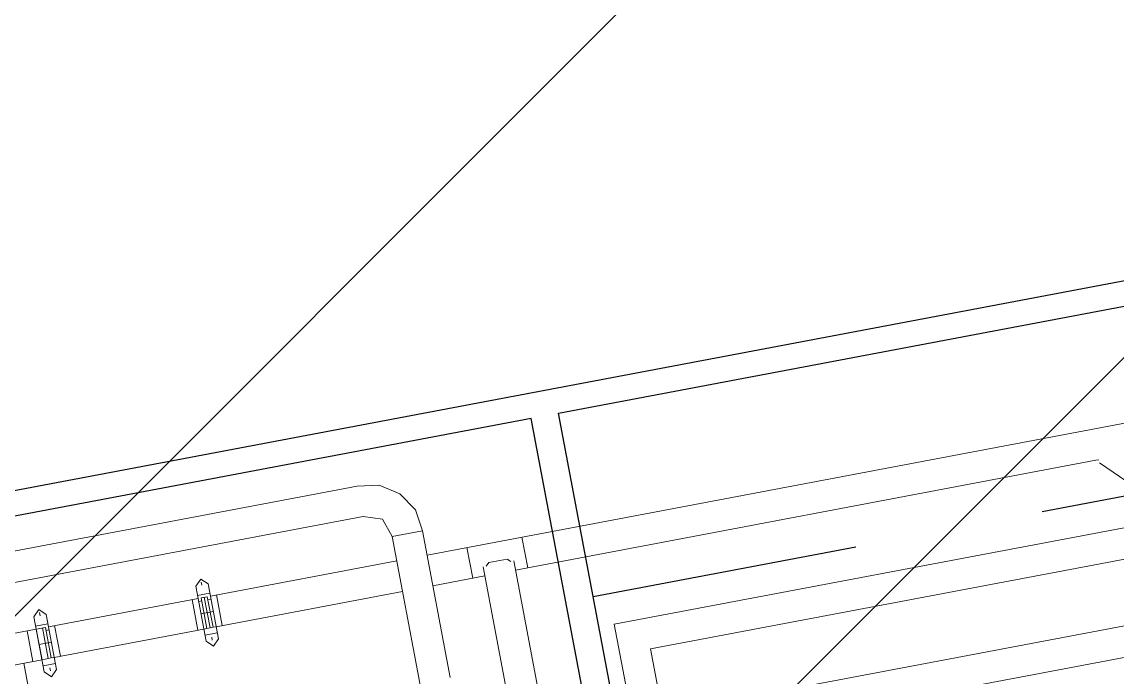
# Model space of a CAD drawing. Extents: x 407440 to 411585, y 6041728 to 6045069.
# Drawn here: x 408217.95 to 408238.17, y 6044274.4 to 6044286.49 of the extents above; entities that cross this region are included whole.
import ezdxf

# ---------------------------------------------------------------- set-up
doc = ezdxf.new("R2010")
doc.units = 0
doc.header["$LTSCALE"] = 5
doc.linetypes.add('foc-TIELINE', pattern=[1.875, 1.25, -0.625])
doc.layers.add('P-PROPOSED-EXISTING-H', color=59, linetype='Continuous')
doc.layers.add('T-TIE', color=201, linetype='foc-TIELINE')

# ---------------------------------------------------------------- blocks, each defined once
blk = doc.blocks.new('P-RIG-877')
at = {"layer": 'T-TIE', "linetype": 'ByBlock', "lineweight": 25}
for points in [[(-6.8196, -25.5561), (-5.7404, -25.5561), (-5.7404, -13.2258), (-9.5405, -13.2258), (-9.5405, -25.5561), (-8.4613, -25.5561)], [(-8.7598, -20.5735), (-8.7598, -19.1843)], [(-8.7598, -22.2611), (-8.7598, -21.2738)], [(-6.7736, -25.5561), (-6.7736, -25.4528), (-5.8437, -25.4528), (-5.8437, -22.3645), (-9.4486, -22.3645), (-9.4486, -25.4528), (-8.5072, -25.4528), (-8.5072, -25.5561)]]:
    blk.add_lwpolyline(points, dxfattribs=at)
at = {"layer": 'T-TIE', "linetype": 'ByBlock', "lineweight": 5}
for points in [[(-8.5302, -22.0889), (-8.5302, -13.3291)], [(-8.2891, -22.0545), (-8.2891, -13.3291)], [(-8.1743, -21.9397), (-8.1743, -13.3291)], [(-8.8976, -20.3324), (-8.7713, -20.2061)], [(-8.645, -22.2037), (-8.645, -20.2405)], [(-8.909, -20.3324), (-8.909, -20.3439)]]:
    blk.add_lwpolyline(points, dxfattribs=at)
at = {"layer": 'T-TIE', "linetype": 'ByBlock', "lineweight": 18}
for points in [[(-9.0239, -22.8352), (-9.0239, -16.2223)], [(-8.9435, -22.5252), (-8.1398, -22.5252), (-8.1398, -21.8708), (-8.071, -21.733), (-8.071, -16.2338)], [(-8.909, -22.5252), (-8.909, -20.3439)], [(-8.1398, -22.0889), (-8.5302, -22.0889)], [(-8.645, -22.2037), (-8.1398, -22.2037)], [(-8.909, -22.4793), (-9.0239, -22.4793)], [(-8.9435, -22.5367), (-8.955, -22.5482), (-8.955, -22.617), (-8.9435, -22.6285)], [(-8.9435, -22.64), (-8.0135, -22.64)], [(-8.909, -22.8352), (-8.909, -22.64)], [(-9.0239, -22.6859), (-8.909, -22.6859)], [(-9.3224, -25.2002), (-9.3224, -23.0418), (-9.3109, -22.9615), (-9.2649, -22.8926), (-9.1961, -22.8467), (-9.1157, -22.8352)], [(-8.358, -22.9959), (-8.3809, -22.9729), (-8.4154, -22.9729), (-8.5646, -22.95), (-9.1157, -22.95), (-9.1157, -22.8352), (-8.5646, -22.8352)], [(-9.1157, -22.95), (-9.1846, -22.9729), (-9.2075, -23.0418), (-9.2075, -25.2002)], [(-9.0239, -23.6503), (-9.0239, -22.95)], [(-8.909, -22.95), (-8.909, -23.6503), (-8.909, -23.6618)], [(-9.0353, -23.6503), (-9.0353, -23.6962)], [(-9.0239, -23.6273), (-8.909, -23.6273)], [(-9.0124, -23.6618), (-9.0124, -23.6503)], [(-8.9665, -23.6962), (-8.9665, -23.6503)], [(-8.8861, -23.6503), (-8.8861, -23.6962)], [(-9.0698, -23.6733), (-9.0813, -23.6733)], [(-8.909, -23.6847), (-9.0239, -23.6847), (-9.0239, -23.6618), (-8.909, -23.6618), (-8.909, -23.6962), (-8.909, -24.2588), (-8.909, -24.2703), (-9.0239, -24.2703), (-9.0239, -24.3047), (-8.909, -24.3047), (-8.909, -24.2703)], [(-9.0239, -23.6733), (-8.909, -23.6733)], [(-9.0239, -24.2588), (-9.0239, -23.6962)], [(-9.0124, -23.6847), (-9.0124, -23.6962)], [(-8.8631, -23.6733), (-8.8746, -23.6733)], [(-9.0239, -23.7192), (-8.909, -23.7192)], [(-9.0353, -24.3047), (-9.0353, -24.2588)], [(-9.0239, -24.2358), (-8.909, -24.2358)], [(-9.0124, -24.2703), (-9.0124, -24.2588)], [(-8.9665, -24.2588), (-8.9665, -24.3047)], [(-8.8861, -24.3047), (-8.8861, -24.2588)], [(-9.0698, -24.2817), (-9.0813, -24.2817)], [(-9.0239, -24.2817), (-8.909, -24.2817)], [(-9.0124, -24.3047), (-9.0239, -24.3047), (-9.0239, -24.6376)], [(-8.909, -24.3047), (-8.909, -24.5458)], [(-8.8631, -24.2817), (-8.8746, -24.2817)], [(-9.0239, -24.3391), (-8.909, -24.3391)], [(-8.909, -25.0739), (-8.5187, -25.0739), (-8.5187, -24.3736), (-8.909, -24.3736)]]:
    blk.add_lwpolyline(points, dxfattribs=at)
at = {"layer": 'T-TIE', "linetype": 'ByBlock', "lineweight": 25}
blk.add_lwpolyline([(-5.8437, -22.2611), (-9.4486, -22.2611), (-9.4486, -18.3003), (-5.8437, -18.3003)], close=True, dxfattribs=at)
at = {"layer": 'T-TIE', "linetype": 'ByBlock', "lineweight": 18}
for points in [[(-9.0698, -23.6503), (-9.0927, -23.6733), (-9.0698, -23.6962), (-8.8631, -23.6962), (-8.8402, -23.6733), (-8.8631, -23.6503)], [(-9.0698, -24.3047), (-8.8631, -24.3047), (-8.8402, -24.2817), (-8.8631, -24.2588), (-9.0698, -24.2588), (-9.0927, -24.2817)]]:
    blk.add_lwpolyline(points, close=True, dxfattribs=at)

msp = doc.modelspace()

# ---------------------------------------------------------------- hatches: boundary and pattern name
at = {"layer": 'P-PROPOSED-EXISTING-H'}
h = msp.add_hatch(dxfattribs=at)
h.set_pattern_fill('ANSI31', color=256, scale=3.498392, style=0)
h.set_pattern_definition([(45, (-2243.128, 2713.837), (-7.854113246, 7.854113246), [])])
edge = h.paths.add_edge_path()
edge.add_line((408709.29, 6043818.222), (408241.305, 6043729.713))
edge.add_line((408241.305, 6043729.713), (407794.436, 6043645.198))
edge.add_line((407794.436, 6043645.198), (407673.83, 6044282.895))
edge.add_line((407673.83, 6044282.895), (408123.669, 6044351.83))
edge.add_line((408123.669, 6044351.83), (408654.575, 6044433.189))
edge.add_line((408654.575, 6044433.189), (409028.997, 6044539.866))
edge.add_line((409028.997, 6044539.866), (409149.726, 6043901.52))
edge.add_line((409149.726, 6043901.52), (408898.792, 6043854.062))
edge.add_arc((408782.127, 6043952.01), 152.33, 241.43508, 319.98432, ccw=False)

# ---------------------------------------------------------------- block references
at = {"layer": 'T-TIE', "linetype": 'ByBlock', "xscale": 4.999999999955019, "yscale": 4.999999999955019, "zscale": 4.999999999955019, "rotation": 280.7096999997605}
msp.add_blockref('P-RIG-877', (408346.005, 6044253.532), dxfattribs=at)

doc.saveas('drawing.dxf')
